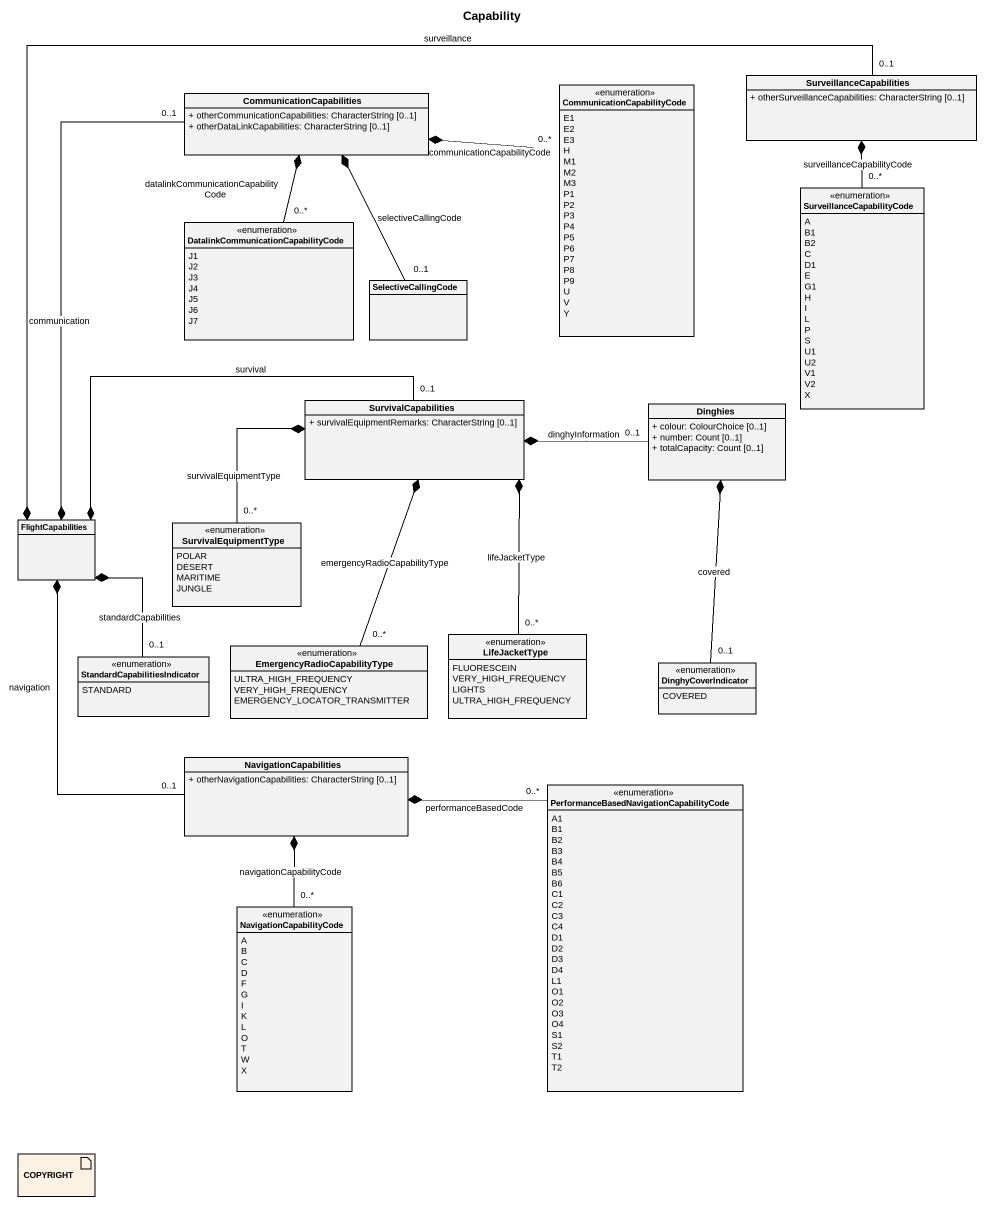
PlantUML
@startuml
title Capability
allowmixing
hide circle
hide empty members
skinparam classAttributeIconSize 0
class SurveillanceCapabilities {
  + otherSurveillanceCapabilities: CharacterString [0..1]
}
class CommunicationCapabilities {
  + otherCommunicationCapabilities: CharacterString [0..1]
  + otherDataLinkCapabilities: CharacterString [0..1]
}
enum CommunicationCapabilityCode {
  E1
  E2
  E3
  H
  M1
  M2
  M3
  P1
  P2
  P3
  P4
  P5
  P6
  P7
  P8
  P9
  U
  V
  Y
}
enum SurveillanceCapabilityCode {
  A
  B1
  B2
  C
  D1
  E
  G1
  H
  I
  L
  P
  S
  U1
  U2
  V1
  V2
  X
}
enum "DatalinkCommunicationCapabilityCode" as DatalinkCommunicationCapabil {
  J1
  J2
  J3
  J4
  J5
  J6
  J7
}
class SelectiveCallingCode
class SurvivalCapabilities {
  + survivalEquipmentRemarks: CharacterString [0..1]
}
class Dinghies {
  + colour: ColourChoice [0..1]
  + number: Count [0..1]
  + totalCapacity: Count [0..1]
}
class FlightCapabilities
enum SurvivalEquipmentType {
  POLAR
  DESERT
  MARITIME
  JUNGLE
}
enum "StandardCapabilitiesIndicator" as StandardCapabilitiesIndicato {
  STANDARD
}
enum EmergencyRadioCapabilityType {
  ULTRA_HIGH_FREQUENCY
  VERY_HIGH_FREQUENCY
  EMERGENCY_LOCATOR_TRANSMITTER
}
enum LifeJacketType {
  FLUORESCEIN
  VERY_HIGH_FREQUENCY
  LIGHTS
  ULTRA_HIGH_FREQUENCY
}
enum DinghyCoverIndicator {
  COVERED
}
class NavigationCapabilities {
  + otherNavigationCapabilities: CharacterString [0..1]
}
enum "PerformanceBasedNavigationCapabilityCode" as PerformanceBasedNavigationCa {
  A1
  B1
  B2
  B3
  B4
  B5
  B6
  C1
  C2
  C3
  C4
  D1
  D2
  D3
  D4
  L1
  O1
  O2
  O3
  O4
  S1
  S2
  T1
  T2
}
enum NavigationCapabilityCode {
  A
  B
  C
  D
  F
  G
  I
  K
  L
  O
  T
  W
  X
}
artifact COPYRIGHT #FCF2E3
SurveillanceCapabilities *-- "0..*" SurveillanceCapabilityCode : surveillanceCapabilityCode
CommunicationCapabilities *-right- "0..*" CommunicationCapabilityCode : communicationCapabilityCode
CommunicationCapabilities *-- "0..*" DatalinkCommunicationCapabil : datalinkCommunicationCapabilityCode
CommunicationCapabilities *-- "0..1" SelectiveCallingCode : selectiveCallingCode
SurvivalCapabilities *-right- "0..1" Dinghies : dinghyInformation
SurvivalCapabilities *-- "0..*" SurvivalEquipmentType : survivalEquipmentType
SurvivalCapabilities *-- "0..*" EmergencyRadioCapabilityType : emergencyRadioCapabilityType
SurvivalCapabilities *-- "0..*" LifeJacketType : lifeJacketType
Dinghies *-- "0..1" DinghyCoverIndicator : covered
FlightCapabilities *-right- "0..1" SurveillanceCapabilities : surveillance
FlightCapabilities *-up- "0..1" CommunicationCapabilities : communication
FlightCapabilities *-right- "0..1" SurvivalCapabilities : survival
FlightCapabilities *-- "0..1" StandardCapabilitiesIndicato : standardCapabilities
FlightCapabilities *-- "0..1" NavigationCapabilities : navigation
NavigationCapabilities *-right- "0..*" PerformanceBasedNavigationCa : performanceBasedCode
NavigationCapabilities *-- "0..*" NavigationCapabilityCode : navigationCapabilityCode
@enduml
